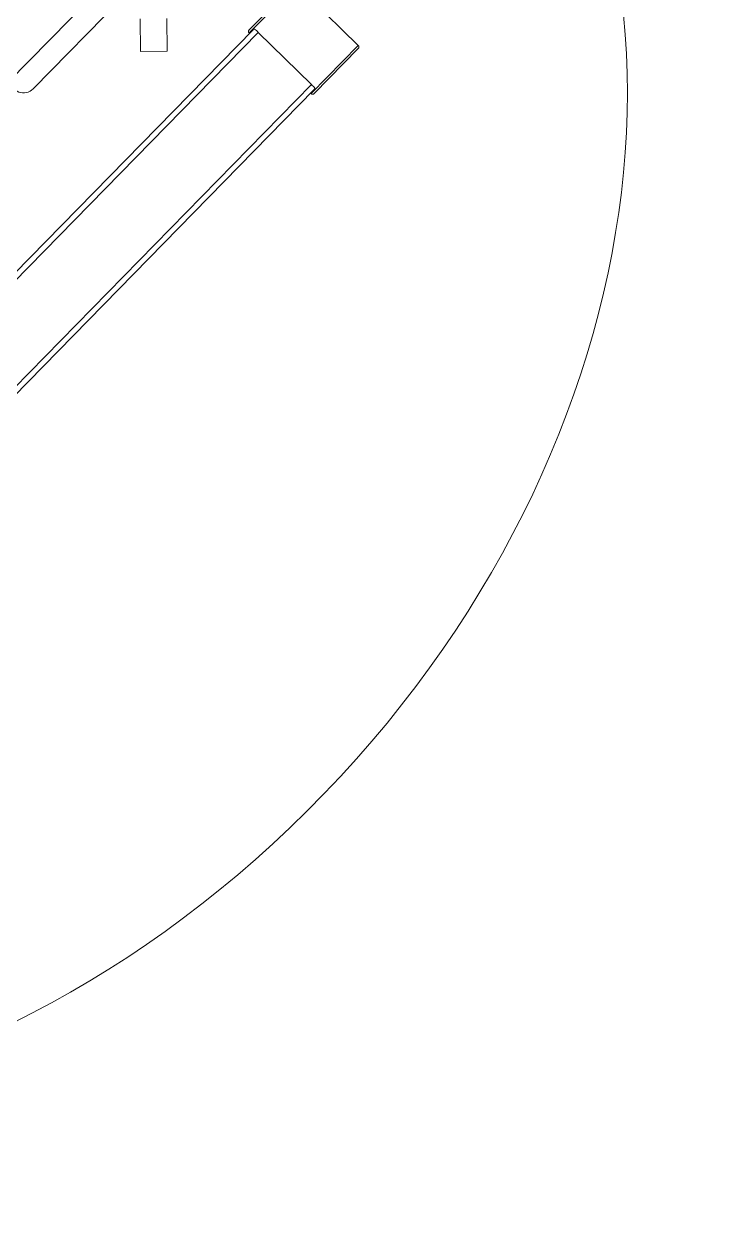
# Model space of a CAD drawing. Header units: metres. Extents: x 859577 to 860336, y 1645916 to 1646650.
# Drawn here: x 859952.857 to 859953.643, y 1646446.058 to 1646447.403 of the extents above; entities that cross this region are included whole.
import ezdxf

# ---------------------------------------------------------------- set-up
doc = ezdxf.new("R2010")
doc.units = ezdxf.units.M
doc.layers.add('A-ACCESORIOS', color=30, linetype='Continuous', lineweight=20)
doc.layers.add('PISO', color=31, linetype='Continuous', lineweight=15)

# ---------------------------------------------------------------- blocks, each defined once
blk = doc.blocks.new('mu10-11')
at = {"layer": 'A-ACCESORIOS', "linetype": 'Continuous', "ltscale": 20}
for p, q in [((1.5755, -0.0346), (1.0473, -0.0346)), ((1.061, -0.0596), (1.5618, -0.0596)), ((1.2003, -0.0901), (1.1744, -0.1159)), ((1.1744, -0.1159), (1.1955, -0.137)), ((1.1955, -0.137), (1.2213, -0.1111)), ((1.2738, -0.1878), (1.2738, -0.1884)), ((1.2738, -0.1878), (1.349, -0.1878)), ((1.2762, -0.1854), (1.3466, -0.1854)), ((1.349, -0.2843), (1.349, -0.1878)), ((1.2795, -0.1884), (0.7751, -0.1884)), ((1.2814, -0.1946), (0.7751, -0.1946)), ((1.2814, -0.2775), (1.2814, -0.1946)), ((1.2814, -0.2775), (0.7751, -0.2775)), ((1.2795, -0.2837), (0.7751, -0.2837)), ((1.2738, -0.2837), (1.2738, -0.2843)), ((1.2738, -0.2843), (1.349, -0.2843)), ((1.2762, -0.2867), (1.3466, -0.2867))]:
    blk.add_line(p, q, dxfattribs=at)
for centre, radius, start, end in [((1.061, -0.0447), 0.0149, 137.1564, 270), ((1.2762, -0.1878), 0.00238, 90, 180), ((1.2296, -0.1939), 0.0518, 359.2189, 5.4257), ((1.2296, -0.2782), 0.0518, 354.5743, 0.7811), ((1.2762, -0.2843), 0.00238, 180, 270), ((1.3466, -0.2843), 0.00238, 270, 0)]:
    blk.add_arc(centre, radius, start, end, dxfattribs=at)
for points, knots in [([(1.2795, -0.1884), (1.2797, -0.1884), (1.2803, -0.1884), (1.2809, -0.1888), (1.2812, -0.189)], [0, 0, 0, 0, 0.490449, 1, 1, 1, 1]), ([(1.2812, -0.2831), (1.2809, -0.2833), (1.2803, -0.2837), (1.2797, -0.2837), (1.2795, -0.2837)], [0, 0, 0, 0, 0.490665, 1, 1, 1, 1])]:
    blk.add_open_spline(points, degree=3, knots=knots, dxfattribs=at)

msp = doc.modelspace()

# ---------------------------------------------------------------- linework, layer by layer
at = {"layer": 'PISO'}
msp.add_ellipse((859952.60069, 1646447.11548), major_axis=(-0.71631, -0.74263), ratio=0.7950649, dxfattribs=at)

# ---------------------------------------------------------------- block references
at = {"layer": 'A-ACCESORIOS', "rotation": 45.58213863101574}
msp.add_blockref('mu10-11', (859952.08211, 1646446.61469), dxfattribs=at)

doc.saveas('drawing.dxf')
